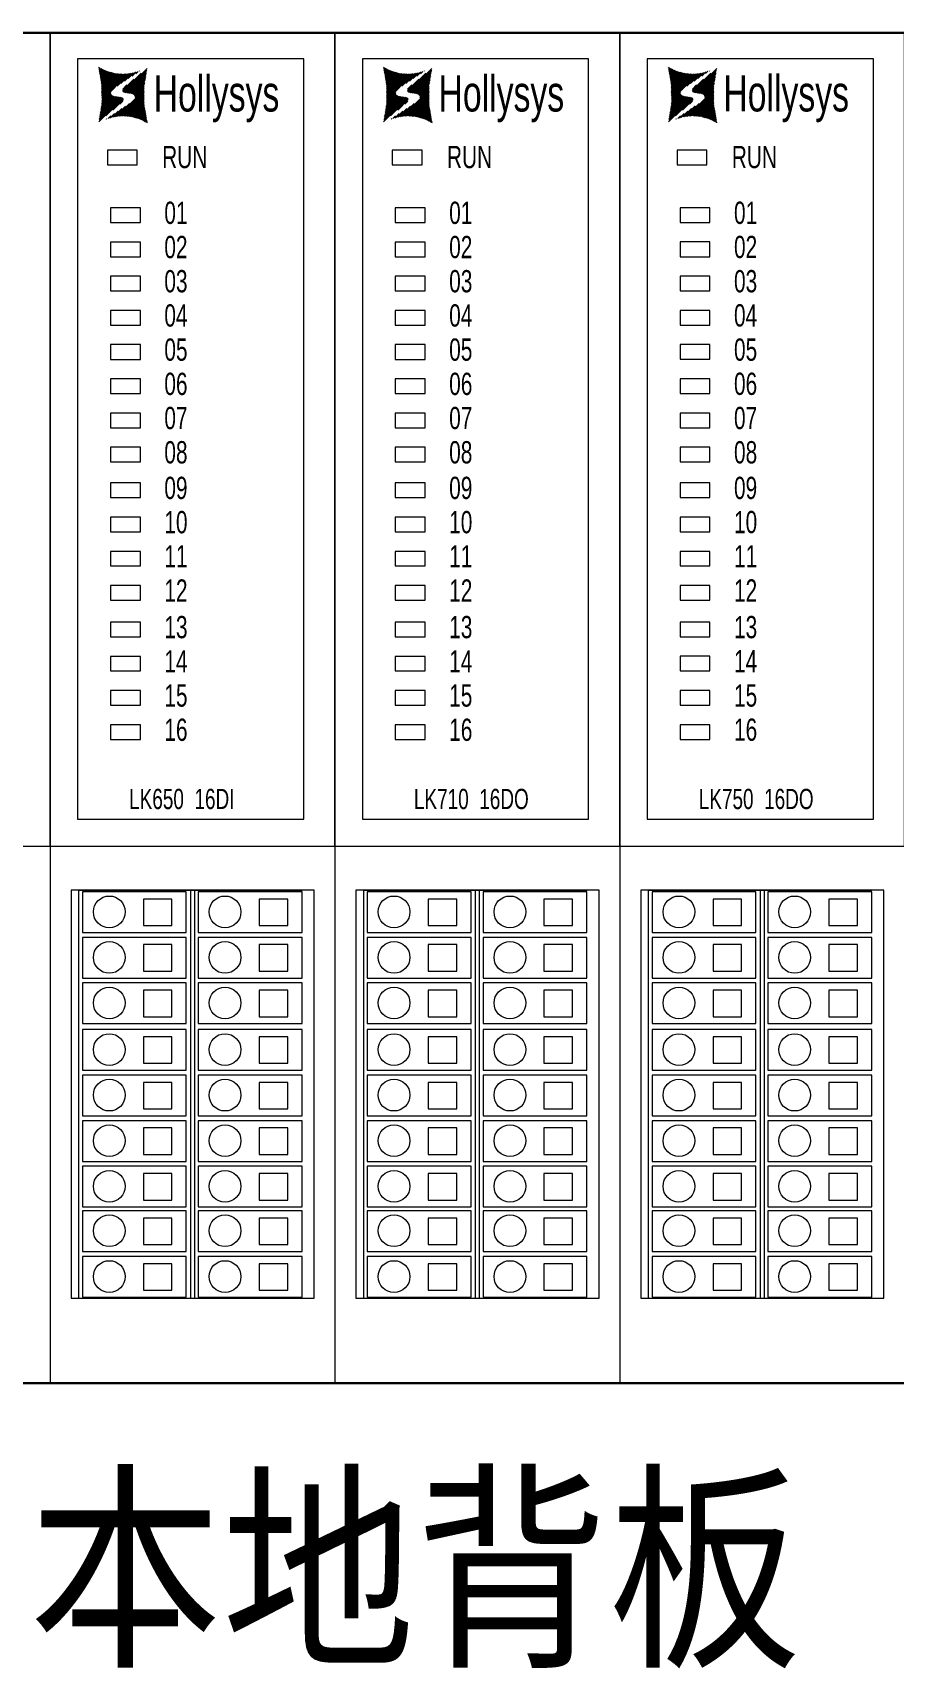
# Model space of a CAD drawing. Header units: millimetres. Extents: x 33157 to 59611, y -29750 to 1750.
# Drawn here: x 57521.3 to 57627.2, y 964.7 to 1165.8 of the extents above; entities that cross this region are included whole.
import ezdxf

# ---------------------------------------------------------------- set-up
doc = ezdxf.new("R2010")
doc.units = ezdxf.units.MM
doc.layers.get('0').update_dxf_attribs({"lineweight": 18})
doc.layers.add('细实线', color=7, linetype='Continuous', lineweight=20)
doc.styles.add('HZ', font='arial.ttf')
doc.styles.add('STYLE1', font='')
doc.styles.get('STYLE1').set_extended_font_data('宋体')

# ---------------------------------------------------------------- blocks, each defined once
blk = doc.blocks.new('*X21')
at = {"color": 0}
for p, q in [((53697.47, 1288.84), (53697.51, 1288.88)), ((53697.49, 1288.71), (53697.61, 1288.83)), ((53697.52, 1288.58), (53697.71, 1288.77)), ((53697.54, 1288.45), (53697.81, 1288.72)), ((53697.56, 1288.32), (53697.92, 1288.67)), ((53697.58, 1288.19), (53698.02, 1288.62)), ((53697.6, 1288.06), (53698.12, 1288.57)), ((53697.63, 1287.93), (53698.22, 1288.52)), ((53697.65, 1287.8), (53698.32, 1288.47)), ((53697.67, 1287.67), (53698.42, 1288.42)), ((53697.69, 1287.54), (53698.54, 1288.39)), ((53697.71, 1287.41), (53698.66, 1288.36)), ((53697.74, 1287.28), (53698.78, 1288.32)), ((53697.76, 1287.15), (53698.9, 1288.29)), ((53697.78, 1287.02), (53699.01, 1288.26)), ((53697.8, 1286.89), (53699.13, 1288.22)), ((53697.82, 1286.76), (53699.25, 1288.19)), ((53697.84, 1286.62), (53699.37, 1288.15)), ((53697.84, 1286.47), (53699.5, 1288.13)), ((53697.84, 1286.32), (53699.64, 1288.12)), ((53697.84, 1286.17), (53699.78, 1288.11)), ((53697.84, 1286.02), (53699.92, 1288.09)), ((53697.84, 1285.87), (53700.05, 1288.08)), ((53697.84, 1285.72), (53700.19, 1288.07)), ((53697.84, 1285.57), (53700.33, 1288.06)), ((53697.84, 1285.42), (53700.47, 1288.04)), ((53697.85, 1284.81), (53701.14, 1288.11)), ((53697.85, 1284.96), (53700.97, 1288.09)), ((53697.85, 1285.12), (53700.81, 1288.07)), ((53697.85, 1285.27), (53700.64, 1288.06)), ((53699.75, 1286.56), (53701.31, 1288.12)), ((53700.21, 1286.87), (53701.48, 1288.14)), ((53700.66, 1287.17), (53701.67, 1288.18)), ((53701.12, 1287.48), (53701.89, 1288.25)), ((53701.58, 1287.79), (53702.1, 1288.31)), ((53702.04, 1288.09), (53702.32, 1288.37)), ((53702.5, 1288.4), (53702.53, 1288.44)), ((53697.5, 1282.19), (53700.44, 1285.13)), ((53697.53, 1282.37), (53700.33, 1285.18)), ((53697.56, 1282.55), (53700.21, 1285.2)), ((53697.58, 1282.73), (53700.07, 1285.21)), ((53697.61, 1282.91), (53699.93, 1285.23)), ((53697.64, 1283.09), (53699.8, 1285.25)), ((53697.67, 1283.27), (53699.67, 1285.27)), ((53697.7, 1283.45), (53699.53, 1285.28)), ((53697.73, 1283.63), (53699.4, 1285.31)), ((53697.75, 1283.81), (53699.29, 1285.34)), ((53697.78, 1283.99), (53699.19, 1285.4)), ((53697.81, 1284.17), (53699.1, 1285.46)), ((53697.84, 1284.35), (53699.04, 1285.55)), ((53697.85, 1284.66), (53698.98, 1285.79)), ((53697.85, 1284.51), (53698.99, 1285.65)), ((53698.36, 1282.9), (53700.5, 1285.04)), ((53699.23, 1283.62), (53700.52, 1284.91)), ((53700.1, 1284.34), (53700.46, 1284.7))]:
    blk.add_line(p, q, dxfattribs=at)
blk = doc.blocks.new('*X22')
at = {"color": 0}
for p, q in [((53700.41, 1286.01), (53701.82, 1287.42)), ((53700.43, 1285.88), (53702.69, 1288.14)), ((53700.5, 1285.8), (53703.43, 1288.72)), ((53700.61, 1285.76), (53703.4, 1288.54)), ((53700.74, 1285.74), (53703.37, 1288.36)), ((53700.88, 1285.72), (53703.34, 1288.18)), ((53701.01, 1285.7), (53703.31, 1288)), ((53701.15, 1285.69), (53703.28, 1287.82)), ((53701.28, 1285.67), (53703.26, 1287.64)), ((53701.42, 1285.65), (53703.23, 1287.46)), ((53701.54, 1285.63), (53703.2, 1287.28)), ((53701.66, 1285.59), (53703.17, 1287.1)), ((53701.75, 1285.53), (53703.14, 1286.92)), ((53699.81, 1282.83), (53703.08, 1286.1)), ((53699.98, 1282.85), (53703.08, 1285.95)), ((53700.15, 1282.87), (53703.08, 1285.8)), ((53700.32, 1282.88), (53703.08, 1285.65)), ((53700.44, 1286.2), (53700.95, 1286.7)), ((53700.48, 1282.89), (53703.08, 1285.5)), ((53700.62, 1282.88), (53703.08, 1285.35)), ((53700.75, 1282.87), (53703.09, 1285.2)), ((53700.89, 1282.85), (53703.09, 1285.05)), ((53701.03, 1282.84), (53703.09, 1284.9)), ((53701.83, 1285.46), (53703.11, 1286.74)), ((53701.9, 1285.38), (53703.08, 1286.56)), ((53701.94, 1285.27), (53703.08, 1286.4)), ((53701.95, 1285.12), (53703.08, 1286.25)), ((53698.64, 1282.57), (53698.96, 1282.89)), ((53698.86, 1282.64), (53699.41, 1283.19)), ((53699.07, 1282.7), (53699.87, 1283.5)), ((53699.29, 1282.76), (53700.33, 1283.81)), ((53699.47, 1282.8), (53700.79, 1284.11)), ((53699.64, 1282.82), (53701.25, 1284.42)), ((53701.17, 1282.83), (53703.09, 1284.74)), ((53701.31, 1282.82), (53703.09, 1284.59)), ((53701.45, 1282.8), (53703.09, 1284.44)), ((53701.58, 1282.78), (53703.09, 1284.29)), ((53701.69, 1282.74), (53703.11, 1284.16)), ((53701.81, 1282.71), (53703.13, 1284.03)), ((53701.93, 1282.68), (53703.15, 1283.9)), ((53702.05, 1282.64), (53703.17, 1283.77)), ((53702.17, 1282.61), (53703.2, 1283.64)), ((53702.29, 1282.58), (53703.22, 1283.51)), ((53702.4, 1282.54), (53703.24, 1283.38)), ((53702.52, 1282.51), (53703.26, 1283.25)), ((53702.62, 1282.46), (53703.28, 1283.12)), ((53702.72, 1282.41), (53703.31, 1282.99)), ((53702.82, 1282.36), (53703.33, 1282.86)), ((53698.43, 1282.51), (53698.5, 1282.58)), ((53702.93, 1282.31), (53703.35, 1282.73)), ((53703.03, 1282.26), (53703.37, 1282.6)), ((53703.13, 1282.21), (53703.39, 1282.47)), ((53703.23, 1282.16), (53703.42, 1282.34)), ((53703.33, 1282.1), (53703.44, 1282.21)), ((53703.43, 1282.05), (53703.46, 1282.08))]:
    blk.add_line(p, q, dxfattribs=at)
blk = doc.blocks.new('LK610')
at = {"layer": '细实线'}
for points in [[(53691.51, 1293.13), (53691.51, 1193.13), (53726.51, 1193.13), (53726.51, 1293.13)], [(53694.88, 1289.9), (53694.88, 1196.45), (53722.68, 1196.45), (53722.68, 1289.9)], [(53698.55, 1278.7), (53698.55, 1276.9), (53702.23, 1276.9), (53702.23, 1278.7)], [(53698.92, 1271.6), (53698.92, 1269.8), (53702.6, 1269.8), (53702.6, 1271.6)], [(53698.92, 1267.39), (53698.92, 1265.59), (53702.6, 1265.59), (53702.6, 1267.39)], [(53698.92, 1263.19), (53698.92, 1261.39), (53702.6, 1261.39), (53702.6, 1263.19)], [(53698.92, 1258.98), (53698.92, 1257.18), (53702.6, 1257.18), (53702.6, 1258.98)], [(53698.92, 1254.78), (53698.92, 1252.97), (53702.6, 1252.97), (53702.6, 1254.78)], [(53698.92, 1250.57), (53698.92, 1248.77), (53702.6, 1248.77), (53702.6, 1250.57)], [(53698.92, 1246.37), (53698.92, 1244.56), (53702.6, 1244.56), (53702.6, 1246.37)], [(53698.92, 1242.16), (53698.92, 1240.36), (53702.6, 1240.36), (53702.6, 1242.16)], [(53698.92, 1237.78), (53698.92, 1235.98), (53702.6, 1235.98), (53702.6, 1237.78)], [(53698.92, 1233.57), (53698.92, 1231.77), (53702.6, 1231.77), (53702.6, 1233.57)], [(53698.92, 1229.37), (53698.92, 1227.57), (53702.6, 1227.57), (53702.6, 1229.37)], [(53698.92, 1225.16), (53698.92, 1223.36), (53702.6, 1223.36), (53702.6, 1225.16)], [(53698.92, 1220.67), (53698.92, 1218.87), (53702.6, 1218.87), (53702.6, 1220.67)], [(53698.92, 1216.46), (53698.92, 1214.66), (53702.6, 1214.66), (53702.6, 1216.46)], [(53698.92, 1212.26), (53698.92, 1210.46), (53702.6, 1210.46), (53702.6, 1212.26)], [(53698.92, 1208.05), (53698.92, 1206.25), (53702.6, 1206.25), (53702.6, 1208.05)]]:
    blk.add_lwpolyline(points, close=True, dxfattribs=at)
at = {"color": 0}
for name in ['*X21', '*X22']:
    blk.add_blockref(name, (0, 0), dxfattribs=at)
at = {"color": 7, "linetype": 'Continuous', "style": 'HZ', "width": 0.67}
for s, height, p in [('Hollysys', 4.432, (53704.24, 1283.44)), ('RUN', 2.737, (53705.28, 1276.48)), ('01', 2.737, (53705.55, 1269.62)), ('02', 2.737, (53705.55, 1265.41)), ('03', 2.737, (53705.55, 1261.21)), ('04', 2.737, (53705.55, 1257)), ('05', 2.737, (53705.55, 1252.8)), ('06', 2.737, (53705.55, 1248.59)), ('07', 2.737, (53705.55, 1244.39)), ('08', 2.737, (53705.55, 1240.18)), ('09', 2.737, (53705.55, 1235.8)), ('10', 2.737, (53705.55, 1231.59)), ('11', 2.737, (53705.55, 1227.39)), ('12', 2.737, (53705.55, 1223.18)), ('13', 2.737, (53705.55, 1218.69)), ('14', 2.737, (53705.55, 1214.48)), ('15', 2.737, (53705.55, 1210.28)), ('16', 2.737, (53705.55, 1206.07))]:
    blk.add_text(s, height=height, dxfattribs=at).set_placement(p)
at = {"color": 7, "linetype": 'Continuous', "insert": (53701.22, 1197.65), "char_height": 2.4883, "width": 18.851, "attachment_point": 7, "style": 'HZ'}
blk.add_mtext('{\\W0.67;LK610  16DI}', dxfattribs=at)
blk = doc.blocks.new('*X63')
at = {"color": 0}
for p, q in [((53844.97, 1288.84), (53845.01, 1288.88)), ((53844.99, 1288.71), (53845.11, 1288.83)), ((53845.02, 1288.58), (53845.21, 1288.77)), ((53845.04, 1288.45), (53845.31, 1288.72)), ((53845.06, 1288.32), (53845.42, 1288.67)), ((53845.08, 1288.19), (53845.52, 1288.62)), ((53845.1, 1288.06), (53845.62, 1288.57)), ((53845.13, 1287.93), (53845.72, 1288.52)), ((53845.15, 1287.8), (53845.82, 1288.47)), ((53845.17, 1287.67), (53845.92, 1288.42)), ((53845.19, 1287.54), (53846.04, 1288.39)), ((53845.21, 1287.41), (53846.16, 1288.36)), ((53845.24, 1287.28), (53846.28, 1288.32)), ((53845.26, 1287.15), (53846.4, 1288.29)), ((53845.28, 1287.02), (53846.51, 1288.26)), ((53845.3, 1286.89), (53846.63, 1288.22)), ((53845.32, 1286.76), (53846.75, 1288.19)), ((53845.34, 1286.62), (53846.87, 1288.15)), ((53845.34, 1286.47), (53847, 1288.13)), ((53845.34, 1286.32), (53847.14, 1288.12)), ((53845.34, 1286.17), (53847.28, 1288.11)), ((53845.34, 1286.02), (53847.42, 1288.09)), ((53845.34, 1285.87), (53847.55, 1288.08)), ((53845.34, 1285.72), (53847.69, 1288.07)), ((53845.34, 1285.57), (53847.83, 1288.06)), ((53845.34, 1285.42), (53847.97, 1288.04)), ((53845.35, 1284.81), (53848.64, 1288.11)), ((53845.35, 1284.96), (53848.47, 1288.09)), ((53845.35, 1285.12), (53848.31, 1288.07)), ((53845.35, 1285.27), (53848.14, 1288.06)), ((53847.25, 1286.56), (53848.81, 1288.12)), ((53847.71, 1286.87), (53848.98, 1288.14)), ((53848.16, 1287.17), (53849.17, 1288.18)), ((53848.62, 1287.48), (53849.39, 1288.25)), ((53849.08, 1287.79), (53849.6, 1288.31)), ((53849.54, 1288.09), (53849.82, 1288.37)), ((53850, 1288.4), (53850.03, 1288.44)), ((53845, 1282.19), (53847.94, 1285.13)), ((53845.03, 1282.37), (53847.83, 1285.18)), ((53845.06, 1282.55), (53847.71, 1285.2)), ((53845.08, 1282.73), (53847.57, 1285.21)), ((53845.11, 1282.91), (53847.43, 1285.23)), ((53845.14, 1283.09), (53847.3, 1285.25)), ((53845.17, 1283.27), (53847.17, 1285.27)), ((53845.2, 1283.45), (53847.03, 1285.28)), ((53845.23, 1283.63), (53846.9, 1285.31)), ((53845.25, 1283.81), (53846.79, 1285.34)), ((53845.28, 1283.99), (53846.69, 1285.4)), ((53845.31, 1284.17), (53846.6, 1285.46)), ((53845.34, 1284.35), (53846.54, 1285.55)), ((53845.35, 1284.66), (53846.48, 1285.79)), ((53845.35, 1284.51), (53846.49, 1285.65)), ((53845.86, 1282.9), (53848, 1285.04)), ((53846.73, 1283.62), (53848.02, 1284.91)), ((53847.6, 1284.34), (53847.96, 1284.7))]:
    blk.add_line(p, q, dxfattribs=at)
blk = doc.blocks.new('*X64')
at = {"color": 0}
for p, q in [((53847.91, 1286.01), (53849.32, 1287.42)), ((53847.93, 1285.88), (53850.19, 1288.14)), ((53848, 1285.8), (53850.93, 1288.72)), ((53848.11, 1285.76), (53850.9, 1288.54)), ((53848.24, 1285.74), (53850.87, 1288.36)), ((53848.38, 1285.72), (53850.84, 1288.18)), ((53848.51, 1285.7), (53850.81, 1288)), ((53848.65, 1285.69), (53850.78, 1287.82)), ((53848.78, 1285.67), (53850.76, 1287.64)), ((53848.92, 1285.65), (53850.73, 1287.46)), ((53849.04, 1285.63), (53850.7, 1287.28)), ((53849.16, 1285.59), (53850.67, 1287.1)), ((53849.25, 1285.53), (53850.64, 1286.92)), ((53847.31, 1282.83), (53850.58, 1286.1)), ((53847.48, 1282.85), (53850.58, 1285.95)), ((53847.65, 1282.87), (53850.58, 1285.8)), ((53847.82, 1282.88), (53850.58, 1285.65)), ((53847.94, 1286.2), (53848.45, 1286.7)), ((53847.98, 1282.89), (53850.58, 1285.5)), ((53848.12, 1282.88), (53850.58, 1285.35)), ((53848.25, 1282.87), (53850.59, 1285.2)), ((53848.39, 1282.85), (53850.59, 1285.05)), ((53848.53, 1282.84), (53850.59, 1284.9)), ((53849.33, 1285.46), (53850.61, 1286.74)), ((53849.4, 1285.38), (53850.58, 1286.56)), ((53849.44, 1285.27), (53850.58, 1286.4)), ((53849.45, 1285.12), (53850.58, 1286.25)), ((53846.14, 1282.57), (53846.46, 1282.89)), ((53846.36, 1282.64), (53846.91, 1283.19)), ((53846.57, 1282.7), (53847.37, 1283.5)), ((53846.79, 1282.76), (53847.83, 1283.81)), ((53846.97, 1282.8), (53848.29, 1284.11)), ((53847.14, 1282.82), (53848.75, 1284.42)), ((53848.67, 1282.83), (53850.59, 1284.74)), ((53848.81, 1282.82), (53850.59, 1284.59)), ((53848.95, 1282.8), (53850.59, 1284.44)), ((53849.08, 1282.78), (53850.59, 1284.29)), ((53849.19, 1282.74), (53850.61, 1284.16)), ((53849.31, 1282.71), (53850.63, 1284.03)), ((53849.43, 1282.68), (53850.65, 1283.9)), ((53849.55, 1282.64), (53850.67, 1283.77)), ((53849.67, 1282.61), (53850.7, 1283.64)), ((53849.79, 1282.58), (53850.72, 1283.51)), ((53849.9, 1282.54), (53850.74, 1283.38)), ((53850.02, 1282.51), (53850.76, 1283.25)), ((53850.12, 1282.46), (53850.78, 1283.12)), ((53850.22, 1282.41), (53850.81, 1282.99)), ((53850.32, 1282.36), (53850.83, 1282.86)), ((53845.93, 1282.51), (53846, 1282.58)), ((53850.43, 1282.31), (53850.85, 1282.73)), ((53850.53, 1282.26), (53850.87, 1282.6)), ((53850.63, 1282.21), (53850.89, 1282.47)), ((53850.73, 1282.16), (53850.92, 1282.34)), ((53850.83, 1282.1), (53850.94, 1282.21)), ((53850.93, 1282.05), (53850.96, 1282.08))]:
    blk.add_line(p, q, dxfattribs=at)
blk = doc.blocks.new('LK650')
at = {"layer": '细实线'}
for points in [[(53839.01, 1293.13), (53839.01, 1193.13), (53874.01, 1193.13), (53874.01, 1293.13)], [(53842.38, 1289.9), (53842.38, 1196.45), (53870.18, 1196.45), (53870.18, 1289.9)], [(53846.05, 1278.7), (53846.05, 1276.9), (53849.73, 1276.9), (53849.73, 1278.7)], [(53846.42, 1271.6), (53846.42, 1269.8), (53850.1, 1269.8), (53850.1, 1271.6)], [(53846.42, 1267.39), (53846.42, 1265.59), (53850.1, 1265.59), (53850.1, 1267.39)], [(53846.42, 1263.19), (53846.42, 1261.39), (53850.1, 1261.39), (53850.1, 1263.19)], [(53846.42, 1258.98), (53846.42, 1257.18), (53850.1, 1257.18), (53850.1, 1258.98)], [(53846.42, 1254.78), (53846.42, 1252.97), (53850.1, 1252.97), (53850.1, 1254.78)], [(53846.42, 1250.57), (53846.42, 1248.77), (53850.1, 1248.77), (53850.1, 1250.57)], [(53846.42, 1246.37), (53846.42, 1244.56), (53850.1, 1244.56), (53850.1, 1246.37)], [(53846.42, 1242.16), (53846.42, 1240.36), (53850.1, 1240.36), (53850.1, 1242.16)], [(53846.42, 1237.78), (53846.42, 1235.98), (53850.1, 1235.98), (53850.1, 1237.78)], [(53846.42, 1233.57), (53846.42, 1231.77), (53850.1, 1231.77), (53850.1, 1233.57)], [(53846.42, 1229.37), (53846.42, 1227.57), (53850.1, 1227.57), (53850.1, 1229.37)], [(53846.42, 1225.16), (53846.42, 1223.36), (53850.1, 1223.36), (53850.1, 1225.16)], [(53846.42, 1220.67), (53846.42, 1218.87), (53850.1, 1218.87), (53850.1, 1220.67)], [(53846.42, 1216.46), (53846.42, 1214.66), (53850.1, 1214.66), (53850.1, 1216.46)], [(53846.42, 1212.26), (53846.42, 1210.46), (53850.1, 1210.46), (53850.1, 1212.26)], [(53846.42, 1208.05), (53846.42, 1206.25), (53850.1, 1206.25), (53850.1, 1208.05)]]:
    blk.add_lwpolyline(points, close=True, dxfattribs=at)
at = {"color": 0}
for name in ['*X63', '*X64']:
    blk.add_blockref(name, (0, 0), dxfattribs=at)
at = {"color": 7, "linetype": 'Continuous', "style": 'HZ', "width": 0.67}
for s, height, p in [('Hollysys', 4.432, (53851.74, 1283.44)), ('RUN', 2.737, (53852.78, 1276.48)), ('01', 2.737, (53853.05, 1269.62)), ('02', 2.737, (53853.05, 1265.41)), ('03', 2.737, (53853.05, 1261.21)), ('04', 2.737, (53853.05, 1257)), ('05', 2.737, (53853.05, 1252.8)), ('06', 2.737, (53853.05, 1248.59)), ('07', 2.737, (53853.05, 1244.39)), ('08', 2.737, (53853.05, 1240.18)), ('09', 2.737, (53853.05, 1235.8)), ('10', 2.737, (53853.05, 1231.59)), ('11', 2.737, (53853.05, 1227.39)), ('12', 2.737, (53853.05, 1223.18)), ('13', 2.737, (53853.05, 1218.69)), ('14', 2.737, (53853.05, 1214.48)), ('15', 2.737, (53853.05, 1210.28)), ('16', 2.737, (53853.05, 1206.07))]:
    blk.add_text(s, height=height, dxfattribs=at).set_placement(p)
at = {"color": 7, "linetype": 'Continuous', "insert": (53848.72, 1197.65), "char_height": 2.4883, "width": 18.851, "attachment_point": 7, "style": 'HZ'}
blk.add_mtext('{\\W0.67;LK650  16DI}', dxfattribs=at)
blk = doc.blocks.new('*X24')
at = {"color": 0}
for p, q in [((53700.43, 1085.88), (53702.69, 1088.14)), ((53700.5, 1085.8), (53703.43, 1088.72)), ((53700.61, 1085.76), (53703.4, 1088.54)), ((53700.74, 1085.74), (53703.37, 1088.36)), ((53700.88, 1085.72), (53703.34, 1088.18)), ((53701.01, 1085.7), (53703.31, 1088)), ((53701.15, 1085.69), (53703.28, 1087.82)), ((53699.81, 1082.83), (53703.08, 1086.1)), ((53699.98, 1082.85), (53703.08, 1085.95)), ((53700.15, 1082.87), (53703.08, 1085.8)), ((53700.41, 1086.01), (53701.82, 1087.42)), ((53700.44, 1086.2), (53700.95, 1086.7)), ((53701.28, 1085.67), (53703.26, 1087.64)), ((53701.42, 1085.65), (53703.23, 1087.46)), ((53701.54, 1085.63), (53703.2, 1087.28)), ((53701.66, 1085.59), (53703.17, 1087.1)), ((53701.75, 1085.53), (53703.14, 1086.92)), ((53701.83, 1085.46), (53703.11, 1086.74)), ((53701.9, 1085.38), (53703.08, 1086.56)), ((53701.94, 1085.27), (53703.08, 1086.4)), ((53701.95, 1085.12), (53703.08, 1086.25)), ((53699.29, 1082.76), (53700.33, 1083.81)), ((53699.47, 1082.8), (53700.79, 1084.11)), ((53699.64, 1082.82), (53701.25, 1084.42)), ((53700.32, 1082.88), (53703.08, 1085.65)), ((53700.48, 1082.89), (53703.08, 1085.5)), ((53700.62, 1082.88), (53703.08, 1085.35)), ((53700.75, 1082.87), (53703.09, 1085.2)), ((53700.89, 1082.85), (53703.09, 1085.05)), ((53701.03, 1082.84), (53703.09, 1084.9)), ((53701.17, 1082.83), (53703.09, 1084.74)), ((53701.31, 1082.82), (53703.09, 1084.59)), ((53701.45, 1082.8), (53703.09, 1084.44)), ((53701.58, 1082.78), (53703.09, 1084.29)), ((53701.69, 1082.74), (53703.11, 1084.16)), ((53701.81, 1082.71), (53703.13, 1084.03)), ((53701.93, 1082.68), (53703.15, 1083.9)), ((53702.05, 1082.64), (53703.17, 1083.77)), ((53698.43, 1082.51), (53698.5, 1082.58)), ((53698.64, 1082.57), (53698.96, 1082.89)), ((53698.86, 1082.64), (53699.41, 1083.19)), ((53699.07, 1082.7), (53699.87, 1083.5)), ((53702.17, 1082.61), (53703.2, 1083.64)), ((53702.29, 1082.58), (53703.22, 1083.51)), ((53702.4, 1082.54), (53703.24, 1083.38)), ((53702.52, 1082.51), (53703.26, 1083.25)), ((53702.62, 1082.46), (53703.28, 1083.12)), ((53702.72, 1082.41), (53703.31, 1082.99)), ((53702.82, 1082.36), (53703.33, 1082.86)), ((53702.93, 1082.31), (53703.35, 1082.73)), ((53703.03, 1082.26), (53703.37, 1082.6)), ((53703.13, 1082.21), (53703.39, 1082.47)), ((53703.23, 1082.16), (53703.42, 1082.34)), ((53703.33, 1082.1), (53703.44, 1082.21)), ((53703.43, 1082.05), (53703.46, 1082.08))]:
    blk.add_line(p, q, dxfattribs=at)
blk = doc.blocks.new('*X25')
at = {"color": 0}
for p, q in [((53697.47, 1088.84), (53697.51, 1088.88)), ((53697.49, 1088.71), (53697.61, 1088.83)), ((53697.52, 1088.58), (53697.71, 1088.77)), ((53697.54, 1088.45), (53697.81, 1088.72)), ((53697.56, 1088.32), (53697.92, 1088.67)), ((53697.58, 1088.19), (53698.02, 1088.62)), ((53697.6, 1088.06), (53698.12, 1088.57)), ((53697.63, 1087.93), (53698.22, 1088.52)), ((53697.65, 1087.8), (53698.32, 1088.47)), ((53697.67, 1087.67), (53698.42, 1088.42)), ((53697.69, 1087.54), (53698.54, 1088.39)), ((53697.71, 1087.41), (53698.66, 1088.36)), ((53697.74, 1087.28), (53698.78, 1088.32)), ((53697.76, 1087.15), (53698.9, 1088.29)), ((53697.78, 1087.02), (53699.01, 1088.26)), ((53697.8, 1086.89), (53699.13, 1088.22)), ((53697.82, 1086.76), (53699.25, 1088.19)), ((53697.84, 1086.62), (53699.37, 1088.15)), ((53697.84, 1086.47), (53699.5, 1088.13)), ((53697.84, 1086.32), (53699.64, 1088.12)), ((53697.84, 1086.17), (53699.78, 1088.11)), ((53697.84, 1086.02), (53699.92, 1088.09)), ((53697.84, 1085.87), (53700.05, 1088.08)), ((53697.84, 1085.72), (53700.19, 1088.07)), ((53697.84, 1085.57), (53700.33, 1088.06)), ((53697.84, 1085.42), (53700.47, 1088.04)), ((53697.85, 1084.81), (53701.14, 1088.11)), ((53697.85, 1084.96), (53700.97, 1088.09)), ((53697.85, 1085.12), (53700.81, 1088.07)), ((53697.85, 1085.27), (53700.64, 1088.06)), ((53699.75, 1086.56), (53701.31, 1088.12)), ((53700.21, 1086.87), (53701.48, 1088.14)), ((53700.66, 1087.17), (53701.67, 1088.18)), ((53701.12, 1087.48), (53701.89, 1088.25)), ((53701.58, 1087.79), (53702.1, 1088.31)), ((53702.04, 1088.09), (53702.32, 1088.37)), ((53702.5, 1088.4), (53702.53, 1088.44)), ((53697.85, 1084.66), (53698.98, 1085.79)), ((53697.5, 1082.19), (53700.44, 1085.13)), ((53697.53, 1082.37), (53700.33, 1085.18)), ((53697.56, 1082.55), (53700.21, 1085.2)), ((53697.58, 1082.73), (53700.07, 1085.21)), ((53697.61, 1082.91), (53699.93, 1085.23)), ((53697.64, 1083.09), (53699.8, 1085.25)), ((53697.67, 1083.27), (53699.67, 1085.27)), ((53697.7, 1083.45), (53699.53, 1085.28)), ((53697.73, 1083.63), (53699.4, 1085.31)), ((53697.75, 1083.81), (53699.29, 1085.34)), ((53697.78, 1083.99), (53699.19, 1085.4)), ((53697.81, 1084.17), (53699.1, 1085.46)), ((53697.84, 1084.35), (53699.04, 1085.55)), ((53697.85, 1084.51), (53698.99, 1085.65)), ((53698.36, 1082.9), (53700.5, 1085.04)), ((53699.23, 1083.62), (53700.52, 1084.91)), ((53700.1, 1084.34), (53700.46, 1084.7))]:
    blk.add_line(p, q, dxfattribs=at)
blk = doc.blocks.new('lk710')
at = {"layer": '细实线'}
for points in [[(53691.51, 1093.13), (53691.51, 993.13), (53726.51, 993.13), (53726.51, 1093.13)], [(53694.88, 1089.9), (53694.88, 996.45), (53722.68, 996.45), (53722.68, 1089.9)], [(53698.55, 1078.7), (53698.55, 1076.9), (53702.23, 1076.9), (53702.23, 1078.7)], [(53698.92, 1071.6), (53698.92, 1069.8), (53702.6, 1069.8), (53702.6, 1071.6)], [(53698.92, 1067.39), (53698.92, 1065.59), (53702.6, 1065.59), (53702.6, 1067.39)], [(53698.92, 1063.19), (53698.92, 1061.39), (53702.6, 1061.39), (53702.6, 1063.19)], [(53698.92, 1058.98), (53698.92, 1057.18), (53702.6, 1057.18), (53702.6, 1058.98)], [(53698.92, 1054.78), (53698.92, 1052.97), (53702.6, 1052.97), (53702.6, 1054.78)], [(53698.92, 1050.57), (53698.92, 1048.77), (53702.6, 1048.77), (53702.6, 1050.57)], [(53698.92, 1046.37), (53698.92, 1044.56), (53702.6, 1044.56), (53702.6, 1046.37)], [(53698.92, 1042.16), (53698.92, 1040.36), (53702.6, 1040.36), (53702.6, 1042.16)], [(53698.92, 1037.78), (53698.92, 1035.98), (53702.6, 1035.98), (53702.6, 1037.78)], [(53698.92, 1033.57), (53698.92, 1031.77), (53702.6, 1031.77), (53702.6, 1033.57)], [(53698.92, 1029.37), (53698.92, 1027.57), (53702.6, 1027.57), (53702.6, 1029.37)], [(53698.92, 1025.16), (53698.92, 1023.36), (53702.6, 1023.36), (53702.6, 1025.16)], [(53698.92, 1020.67), (53698.92, 1018.87), (53702.6, 1018.87), (53702.6, 1020.67)], [(53698.92, 1016.46), (53698.92, 1014.66), (53702.6, 1014.66), (53702.6, 1016.46)], [(53698.92, 1012.26), (53698.92, 1010.46), (53702.6, 1010.46), (53702.6, 1012.26)], [(53698.92, 1008.05), (53698.92, 1006.25), (53702.6, 1006.25), (53702.6, 1008.05)]]:
    blk.add_lwpolyline(points, close=True, dxfattribs=at)
at = {"color": 0}
for name in ['*X25', '*X24']:
    blk.add_blockref(name, (0, 0), dxfattribs=at)
at = {"color": 7, "linetype": 'Continuous', "style": 'HZ', "width": 0.67}
for s, height, p in [('Hollysys', 4.432, (53704.24, 1083.44)), ('RUN', 2.737, (53705.28, 1076.48)), ('01', 2.737, (53705.55, 1069.62)), ('02', 2.737, (53705.55, 1065.41)), ('03', 2.737, (53705.55, 1061.21)), ('04', 2.737, (53705.55, 1057)), ('05', 2.737, (53705.55, 1052.8)), ('06', 2.737, (53705.55, 1048.59)), ('07', 2.737, (53705.55, 1044.39)), ('08', 2.737, (53705.55, 1040.18)), ('09', 2.737, (53705.55, 1035.8)), ('10', 2.737, (53705.55, 1031.59)), ('11', 2.737, (53705.55, 1027.39)), ('12', 2.737, (53705.55, 1023.18)), ('13', 2.737, (53705.55, 1018.69)), ('14', 2.737, (53705.55, 1014.48)), ('15', 2.737, (53705.55, 1010.28)), ('16', 2.737, (53705.55, 1006.07))]:
    blk.add_text(s, height=height, dxfattribs=at).set_placement(p)
at = {"color": 7, "linetype": 'Continuous', "insert": (53701.22, 997.65), "char_height": 2.4883, "width": 20.7552, "attachment_point": 7, "style": 'HZ'}
blk.add_mtext('{\\W0.67;LK710  16DO}', dxfattribs=at)
blk = doc.blocks.new('*X66')
at = {"color": 0}
for p, q in [((53995.41, 1086.61), (53996.82, 1088.02)), ((53995.43, 1086.48), (53997.69, 1088.74)), ((53995.5, 1086.4), (53998.43, 1089.33)), ((53995.61, 1086.36), (53998.4, 1089.15)), ((53995.74, 1086.34), (53998.37, 1088.97)), ((53995.88, 1086.32), (53998.34, 1088.79)), ((53996.01, 1086.31), (53998.31, 1088.61)), ((53996.15, 1086.29), (53998.28, 1088.43)), ((53996.28, 1086.27), (53998.26, 1088.25)), ((53996.42, 1086.26), (53998.23, 1088.07)), ((53996.54, 1086.23), (53998.2, 1087.89)), ((53994.81, 1083.44), (53998.08, 1086.71)), ((53994.98, 1083.45), (53998.08, 1086.56)), ((53995.15, 1083.47), (53998.08, 1086.4)), ((53995.32, 1083.49), (53998.08, 1086.25)), ((53995.44, 1086.8), (53995.95, 1087.3)), ((53995.48, 1083.5), (53998.08, 1086.1)), ((53995.62, 1083.48), (53998.08, 1085.95)), ((53995.75, 1083.47), (53998.09, 1085.8)), ((53996.66, 1086.19), (53998.17, 1087.71)), ((53996.75, 1086.14), (53998.14, 1087.53)), ((53996.83, 1086.07), (53998.11, 1087.35)), ((53996.9, 1085.98), (53998.08, 1087.17)), ((53996.94, 1085.87), (53998.08, 1087.01)), ((53996.95, 1085.72), (53998.08, 1086.86)), ((53993.86, 1083.24), (53994.41, 1083.8)), ((53994.07, 1083.3), (53994.87, 1084.1)), ((53994.29, 1083.37), (53995.33, 1084.41)), ((53994.47, 1083.4), (53995.79, 1084.72)), ((53994.64, 1083.42), (53996.25, 1085.02)), ((53995.89, 1083.46), (53998.09, 1085.65)), ((53996.03, 1083.45), (53998.09, 1085.5)), ((53996.17, 1083.43), (53998.09, 1085.35)), ((53996.31, 1083.42), (53998.09, 1085.2)), ((53996.45, 1083.41), (53998.09, 1085.05)), ((53996.58, 1083.38), (53998.09, 1084.9)), ((53996.69, 1083.35), (53998.11, 1084.76)), ((53996.81, 1083.31), (53998.13, 1084.63)), ((53996.93, 1083.28), (53998.15, 1084.5)), ((53997.05, 1083.25), (53998.17, 1084.37)), ((53997.17, 1083.21), (53998.2, 1084.24)), ((53997.29, 1083.18), (53998.22, 1084.11)), ((53997.4, 1083.15), (53998.24, 1083.98)), ((53997.52, 1083.11), (53998.26, 1083.85)), ((53993.43, 1083.11), (53993.5, 1083.18)), ((53993.64, 1083.18), (53993.96, 1083.49)), ((53997.62, 1083.06), (53998.28, 1083.72)), ((53997.72, 1083.01), (53998.31, 1083.59)), ((53997.82, 1082.96), (53998.33, 1083.46)), ((53997.93, 1082.91), (53998.35, 1083.33)), ((53998.03, 1082.86), (53998.37, 1083.21)), ((53998.13, 1082.81), (53998.39, 1083.08)), ((53998.23, 1082.76), (53998.42, 1082.95)), ((53998.33, 1082.71), (53998.44, 1082.82)), ((53998.43, 1082.66), (53998.46, 1082.69))]:
    blk.add_line(p, q, dxfattribs=at)
blk = doc.blocks.new('*X67')
at = {"color": 0}
for p, q in [((53992.47, 1089.44), (53992.51, 1089.48)), ((53992.49, 1089.31), (53992.61, 1089.43)), ((53992.52, 1089.18), (53992.71, 1089.38)), ((53992.54, 1089.05), (53992.81, 1089.33)), ((53992.56, 1088.92), (53992.92, 1089.28)), ((53992.58, 1088.79), (53993.02, 1089.23)), ((53992.6, 1088.66), (53993.12, 1089.18)), ((53992.63, 1088.53), (53993.22, 1089.13)), ((53992.65, 1088.4), (53993.32, 1089.08)), ((53992.67, 1088.27), (53993.42, 1089.03)), ((53992.69, 1088.14), (53993.54, 1088.99)), ((53992.71, 1088.01), (53993.66, 1088.96)), ((53992.74, 1087.88), (53993.78, 1088.93)), ((53992.76, 1087.75), (53993.9, 1088.89)), ((53992.78, 1087.62), (53994.01, 1088.86)), ((53992.8, 1087.49), (53994.13, 1088.83)), ((53992.82, 1087.36), (53994.25, 1088.79)), ((53992.84, 1087.23), (53994.37, 1088.76)), ((53992.84, 1087.08), (53994.5, 1088.74)), ((53992.84, 1086.93), (53994.64, 1088.72)), ((53992.84, 1086.78), (53994.78, 1088.71)), ((53992.84, 1086.62), (53994.92, 1088.7)), ((53992.84, 1086.47), (53995.05, 1088.69)), ((53992.84, 1086.32), (53995.19, 1088.67)), ((53992.84, 1086.17), (53995.33, 1088.66)), ((53992.84, 1086.02), (53995.47, 1088.65)), ((53992.85, 1085.42), (53996.14, 1088.71)), ((53992.85, 1085.57), (53995.97, 1088.69)), ((53992.85, 1085.72), (53995.81, 1088.68)), ((53992.85, 1085.87), (53995.64, 1088.66)), ((53994.75, 1087.17), (53996.31, 1088.73)), ((53995.21, 1087.47), (53996.48, 1088.74)), ((53995.66, 1087.78), (53996.67, 1088.79)), ((53996.12, 1088.09), (53996.89, 1088.85)), ((53996.58, 1088.39), (53997.1, 1088.91)), ((53997.04, 1088.7), (53997.32, 1088.98)), ((53997.5, 1089), (53997.53, 1089.04)), ((53992.53, 1082.97), (53995.33, 1085.78)), ((53992.56, 1083.15), (53995.21, 1085.8)), ((53992.58, 1083.33), (53995.07, 1085.82)), ((53992.61, 1083.51), (53994.93, 1085.83)), ((53992.64, 1083.69), (53994.8, 1085.85)), ((53992.67, 1083.87), (53994.67, 1085.87)), ((53992.7, 1084.05), (53994.53, 1085.89)), ((53992.73, 1084.23), (53994.4, 1085.91)), ((53992.75, 1084.41), (53994.29, 1085.95)), ((53992.78, 1084.59), (53994.19, 1086)), ((53992.81, 1084.77), (53994.1, 1086.07)), ((53992.84, 1084.95), (53994.04, 1086.15)), ((53992.85, 1085.27), (53993.98, 1086.4)), ((53992.85, 1085.12), (53993.99, 1086.26)), ((53992.5, 1082.79), (53995.44, 1085.73)), ((53993.36, 1083.51), (53995.5, 1085.65)), ((53994.23, 1084.22), (53995.52, 1085.51)), ((53995.1, 1084.94), (53995.46, 1085.3))]:
    blk.add_line(p, q, dxfattribs=at)
blk = doc.blocks.new('LK750')
at = {"layer": '细实线'}
for points in [[(53986.51, 1093.73), (53986.51, 993.73), (54021.51, 993.73), (54021.51, 1093.73)], [(53989.88, 1090.5), (53989.88, 997.06), (54017.68, 997.06), (54017.68, 1090.5)], [(53993.55, 1079.3), (53993.55, 1077.5), (53997.23, 1077.5), (53997.23, 1079.3)], [(53993.92, 1072.2), (53993.92, 1070.4), (53997.6, 1070.4), (53997.6, 1072.2)], [(53993.92, 1068), (53993.92, 1066.19), (53997.6, 1066.19), (53997.6, 1068)], [(53993.92, 1063.79), (53993.92, 1061.99), (53997.6, 1061.99), (53997.6, 1063.79)], [(53993.92, 1059.59), (53993.92, 1057.78), (53997.6, 1057.78), (53997.6, 1059.59)], [(53993.92, 1055.38), (53993.92, 1053.58), (53997.6, 1053.58), (53997.6, 1055.38)], [(53993.92, 1051.18), (53993.92, 1049.37), (53997.6, 1049.37), (53997.6, 1051.18)], [(53993.92, 1046.97), (53993.92, 1045.17), (53997.6, 1045.17), (53997.6, 1046.97)], [(53993.92, 1042.77), (53993.92, 1040.96), (53997.6, 1040.96), (53997.6, 1042.77)], [(53993.92, 1038.38), (53993.92, 1036.58), (53997.6, 1036.58), (53997.6, 1038.38)], [(53993.92, 1034.18), (53993.92, 1032.37), (53997.6, 1032.37), (53997.6, 1034.18)], [(53993.92, 1029.97), (53993.92, 1028.17), (53997.6, 1028.17), (53997.6, 1029.97)], [(53993.92, 1025.77), (53993.92, 1023.96), (53997.6, 1023.96), (53997.6, 1025.77)], [(53993.92, 1021.27), (53993.92, 1019.47), (53997.6, 1019.47), (53997.6, 1021.27)], [(53993.92, 1017.07), (53993.92, 1015.27), (53997.6, 1015.27), (53997.6, 1017.07)], [(53993.92, 1012.86), (53993.92, 1011.06), (53997.6, 1011.06), (53997.6, 1012.86)], [(53993.92, 1008.66), (53993.92, 1006.85), (53997.6, 1006.85), (53997.6, 1008.66)]]:
    blk.add_lwpolyline(points, close=True, dxfattribs=at)
at = {"color": 0}
for name in ['*X67', '*X66']:
    blk.add_blockref(name, (0, 0), dxfattribs=at)
at = {"color": 7, "linetype": 'Continuous', "style": 'HZ', "width": 0.67}
for s, height, p in [('Hollysys', 4.432, (53999.24, 1084.05)), ('RUN', 2.737, (54000.28, 1077.08)), ('01', 2.737, (54000.55, 1070.22)), ('02', 2.737, (54000.55, 1066.02)), ('03', 2.737, (54000.55, 1061.81)), ('04', 2.737, (54000.55, 1057.61)), ('05', 2.737, (54000.55, 1053.4)), ('06', 2.737, (54000.55, 1049.2)), ('07', 2.737, (54000.55, 1044.99)), ('08', 2.737, (54000.55, 1040.78)), ('09', 2.737, (54000.55, 1036.4)), ('10', 2.737, (54000.55, 1032.2)), ('11', 2.737, (54000.55, 1027.99)), ('12', 2.737, (54000.55, 1023.79)), ('13', 2.737, (54000.55, 1019.29)), ('14', 2.737, (54000.55, 1015.09)), ('15', 2.737, (54000.55, 1010.88)), ('16', 2.737, (54000.55, 1006.68))]:
    blk.add_text(s, height=height, dxfattribs=at).set_placement(p)
at = {"color": 7, "linetype": 'Continuous', "insert": (53996.22, 998.25), "char_height": 2.4883, "width": 20.7552, "attachment_point": 7, "style": 'HZ'}
blk.add_mtext('{\\W0.67;LK750  16DO}', dxfattribs=at)

msp = doc.modelspace()

# ---------------------------------------------------------------- linework, layer by layer
for p, q in [((57523.47, 1165.81), (57523.47, 999.81)), ((57558.47, 1165.81), (57558.47, 999.81)), ((57558.47, 1165.81), (57558.47, 999.81)), ((57593.47, 1165.81), (57593.47, 999.81)), ((57400.97, 1065.81), (57768.47, 1065.81)), ((57526.97, 1060.4), (57540.71, 1060.4)), ((57526.97, 1060.4), (57526.97, 1010.26)), ((57540.71, 1060.4), (57540.71, 1010.26)), ((57540.71, 1060.4), (57554.46, 1060.4)), ((57541.2, 1060.4), (57541.2, 1010.26)), ((57561.97, 1060.4), (57575.71, 1060.4)), ((57561.97, 1060.4), (57561.97, 1010.26)), ((57575.71, 1060.4), (57575.71, 1010.26)), ((57575.71, 1060.4), (57589.46, 1060.4)), ((57576.2, 1060.4), (57576.2, 1010.26)), ((57596.97, 1060.4), (57610.71, 1060.4)), ((57596.97, 1060.4), (57596.97, 1010.26)), ((57610.71, 1060.4), (57610.71, 1010.26)), ((57610.71, 1060.4), (57624.46, 1060.4)), ((57611.2, 1060.4), (57611.2, 1010.26))]:
    msp.add_line(p, q)
at = {"lineweight": 30}
msp.add_lwpolyline([(57768.47, 1165.81), (57400.97, 1165.81), (57400.97, 999.81), (57768.47, 999.81)], dxfattribs=at)
for points in [[(57526.06, 1060.4), (57526.06, 1010.26), (57555.94, 1010.26), (57555.94, 1060.4)], [(57527.45, 1060.19), (57527.45, 1055.19), (57540.2, 1055.19), (57540.2, 1060.19)], [(57541.68, 1060.19), (57541.68, 1055.19), (57554.43, 1055.19), (57554.43, 1060.19)], [(57561.06, 1060.4), (57561.06, 1010.26), (57590.94, 1010.26), (57590.94, 1060.4)], [(57562.45, 1060.19), (57562.45, 1055.19), (57575.2, 1055.19), (57575.2, 1060.19)], [(57576.68, 1060.19), (57576.68, 1055.19), (57589.43, 1055.19), (57589.43, 1060.19)], [(57596.06, 1060.4), (57596.06, 1010.26), (57625.94, 1010.26), (57625.94, 1060.4)], [(57597.45, 1060.19), (57597.45, 1055.19), (57610.2, 1055.19), (57610.2, 1060.19)], [(57611.68, 1060.19), (57611.68, 1055.19), (57624.43, 1055.19), (57624.43, 1060.19)], [(57534.93, 1059.3), (57534.93, 1056.04), (57538.44, 1056.04), (57538.44, 1059.3)], [(57549.16, 1059.3), (57549.16, 1056.04), (57552.67, 1056.04), (57552.67, 1059.3)], [(57569.93, 1059.3), (57569.93, 1056.04), (57573.44, 1056.04), (57573.44, 1059.3)], [(57584.16, 1059.3), (57584.16, 1056.04), (57587.67, 1056.04), (57587.67, 1059.3)], [(57604.93, 1059.3), (57604.93, 1056.04), (57608.44, 1056.04), (57608.44, 1059.3)], [(57619.16, 1059.3), (57619.16, 1056.04), (57622.67, 1056.04), (57622.67, 1059.3)], [(57527.45, 1054.59), (57527.45, 1049.59), (57540.2, 1049.59), (57540.2, 1054.59)], [(57534.93, 1053.7), (57534.93, 1050.44), (57538.44, 1050.44), (57538.44, 1053.7)], [(57541.68, 1054.59), (57541.68, 1049.59), (57554.43, 1049.59), (57554.43, 1054.59)], [(57549.16, 1053.7), (57549.16, 1050.44), (57552.67, 1050.44), (57552.67, 1053.7)], [(57562.45, 1054.59), (57562.45, 1049.59), (57575.2, 1049.59), (57575.2, 1054.59)], [(57569.93, 1053.7), (57569.93, 1050.44), (57573.44, 1050.44), (57573.44, 1053.7)], [(57576.68, 1054.59), (57576.68, 1049.59), (57589.43, 1049.59), (57589.43, 1054.59)], [(57584.16, 1053.7), (57584.16, 1050.44), (57587.67, 1050.44), (57587.67, 1053.7)], [(57597.45, 1054.59), (57597.45, 1049.59), (57610.2, 1049.59), (57610.2, 1054.59)], [(57604.93, 1053.7), (57604.93, 1050.44), (57608.44, 1050.44), (57608.44, 1053.7)], [(57611.68, 1054.59), (57611.68, 1049.59), (57624.43, 1049.59), (57624.43, 1054.59)], [(57619.16, 1053.7), (57619.16, 1050.44), (57622.67, 1050.44), (57622.67, 1053.7)], [(57527.45, 1048.99), (57527.45, 1043.99), (57540.2, 1043.99), (57540.2, 1048.99)], [(57534.93, 1048.1), (57534.93, 1044.84), (57538.44, 1044.84), (57538.44, 1048.1)], [(57541.68, 1048.99), (57541.68, 1043.99), (57554.43, 1043.99), (57554.43, 1048.99)], [(57549.16, 1048.1), (57549.16, 1044.84), (57552.67, 1044.84), (57552.67, 1048.1)], [(57562.45, 1048.99), (57562.45, 1043.99), (57575.2, 1043.99), (57575.2, 1048.99)], [(57569.93, 1048.1), (57569.93, 1044.84), (57573.44, 1044.84), (57573.44, 1048.1)], [(57576.68, 1048.99), (57576.68, 1043.99), (57589.43, 1043.99), (57589.43, 1048.99)], [(57584.16, 1048.1), (57584.16, 1044.84), (57587.67, 1044.84), (57587.67, 1048.1)], [(57597.45, 1048.99), (57597.45, 1043.99), (57610.2, 1043.99), (57610.2, 1048.99)], [(57604.93, 1048.1), (57604.93, 1044.84), (57608.44, 1044.84), (57608.44, 1048.1)], [(57611.68, 1048.99), (57611.68, 1043.99), (57624.43, 1043.99), (57624.43, 1048.99)], [(57619.16, 1048.1), (57619.16, 1044.84), (57622.67, 1044.84), (57622.67, 1048.1)], [(57527.45, 1043.26), (57527.45, 1038.26), (57540.2, 1038.26), (57540.2, 1043.26)], [(57534.93, 1042.37), (57534.93, 1039.11), (57538.44, 1039.11), (57538.44, 1042.37)], [(57541.68, 1043.26), (57541.68, 1038.26), (57554.43, 1038.26), (57554.43, 1043.26)], [(57549.16, 1042.37), (57549.16, 1039.11), (57552.67, 1039.11), (57552.67, 1042.37)], [(57562.45, 1043.26), (57562.45, 1038.26), (57575.2, 1038.26), (57575.2, 1043.26)], [(57569.93, 1042.37), (57569.93, 1039.11), (57573.44, 1039.11), (57573.44, 1042.37)], [(57576.68, 1043.26), (57576.68, 1038.26), (57589.43, 1038.26), (57589.43, 1043.26)], [(57584.16, 1042.37), (57584.16, 1039.11), (57587.67, 1039.11), (57587.67, 1042.37)], [(57597.45, 1043.26), (57597.45, 1038.26), (57610.2, 1038.26), (57610.2, 1043.26)], [(57604.93, 1042.37), (57604.93, 1039.11), (57608.44, 1039.11), (57608.44, 1042.37)], [(57611.68, 1043.26), (57611.68, 1038.26), (57624.43, 1038.26), (57624.43, 1043.26)], [(57619.16, 1042.37), (57619.16, 1039.11), (57622.67, 1039.11), (57622.67, 1042.37)], [(57527.45, 1037.66), (57527.45, 1032.66), (57540.2, 1032.66), (57540.2, 1037.66)], [(57541.68, 1037.66), (57541.68, 1032.66), (57554.43, 1032.66), (57554.43, 1037.66)], [(57562.45, 1037.66), (57562.45, 1032.66), (57575.2, 1032.66), (57575.2, 1037.66)], [(57576.68, 1037.66), (57576.68, 1032.66), (57589.43, 1032.66), (57589.43, 1037.66)], [(57597.45, 1037.66), (57597.45, 1032.66), (57610.2, 1032.66), (57610.2, 1037.66)], [(57611.68, 1037.66), (57611.68, 1032.66), (57624.43, 1032.66), (57624.43, 1037.66)], [(57534.93, 1036.77), (57534.93, 1033.51), (57538.44, 1033.51), (57538.44, 1036.77)], [(57549.16, 1036.77), (57549.16, 1033.51), (57552.67, 1033.51), (57552.67, 1036.77)], [(57569.93, 1036.77), (57569.93, 1033.51), (57573.44, 1033.51), (57573.44, 1036.77)], [(57584.16, 1036.77), (57584.16, 1033.51), (57587.67, 1033.51), (57587.67, 1036.77)], [(57604.93, 1036.77), (57604.93, 1033.51), (57608.44, 1033.51), (57608.44, 1036.77)], [(57619.16, 1036.77), (57619.16, 1033.51), (57622.67, 1033.51), (57622.67, 1036.77)], [(57527.45, 1032.06), (57527.45, 1027.06), (57540.2, 1027.06), (57540.2, 1032.06)], [(57541.68, 1032.06), (57541.68, 1027.06), (57554.43, 1027.06), (57554.43, 1032.06)], [(57562.45, 1032.06), (57562.45, 1027.06), (57575.2, 1027.06), (57575.2, 1032.06)], [(57576.68, 1032.06), (57576.68, 1027.06), (57589.43, 1027.06), (57589.43, 1032.06)], [(57597.45, 1032.06), (57597.45, 1027.06), (57610.2, 1027.06), (57610.2, 1032.06)], [(57611.68, 1032.06), (57611.68, 1027.06), (57624.43, 1027.06), (57624.43, 1032.06)], [(57534.93, 1031.17), (57534.93, 1027.91), (57538.44, 1027.91), (57538.44, 1031.17)], [(57549.16, 1031.17), (57549.16, 1027.91), (57552.67, 1027.91), (57552.67, 1031.17)], [(57569.93, 1031.17), (57569.93, 1027.91), (57573.44, 1027.91), (57573.44, 1031.17)], [(57584.16, 1031.17), (57584.16, 1027.91), (57587.67, 1027.91), (57587.67, 1031.17)], [(57604.93, 1031.17), (57604.93, 1027.91), (57608.44, 1027.91), (57608.44, 1031.17)], [(57619.16, 1031.17), (57619.16, 1027.91), (57622.67, 1027.91), (57622.67, 1031.17)], [(57527.45, 1026.45), (57527.45, 1021.45), (57540.2, 1021.45), (57540.2, 1026.45)], [(57534.93, 1025.55), (57534.93, 1022.3), (57538.44, 1022.3), (57538.44, 1025.55)], [(57541.68, 1026.45), (57541.68, 1021.45), (57554.43, 1021.45), (57554.43, 1026.45)], [(57549.16, 1025.55), (57549.16, 1022.3), (57552.67, 1022.3), (57552.67, 1025.55)], [(57562.45, 1026.45), (57562.45, 1021.45), (57575.2, 1021.45), (57575.2, 1026.45)], [(57569.93, 1025.55), (57569.93, 1022.3), (57573.44, 1022.3), (57573.44, 1025.55)], [(57576.68, 1026.45), (57576.68, 1021.45), (57589.43, 1021.45), (57589.43, 1026.45)], [(57584.16, 1025.55), (57584.16, 1022.3), (57587.67, 1022.3), (57587.67, 1025.55)], [(57597.45, 1026.45), (57597.45, 1021.45), (57610.2, 1021.45), (57610.2, 1026.45)], [(57604.93, 1025.55), (57604.93, 1022.3), (57608.44, 1022.3), (57608.44, 1025.55)], [(57611.68, 1026.45), (57611.68, 1021.45), (57624.43, 1021.45), (57624.43, 1026.45)], [(57619.16, 1025.55), (57619.16, 1022.3), (57622.67, 1022.3), (57622.67, 1025.55)], [(57527.45, 1020.99), (57527.45, 1015.99), (57540.2, 1015.99), (57540.2, 1020.99)], [(57534.93, 1020.09), (57534.93, 1016.83), (57538.44, 1016.83), (57538.44, 1020.09)], [(57541.68, 1020.99), (57541.68, 1015.99), (57554.43, 1015.99), (57554.43, 1020.99)], [(57549.16, 1020.09), (57549.16, 1016.83), (57552.67, 1016.83), (57552.67, 1020.09)], [(57562.45, 1020.99), (57562.45, 1015.99), (57575.2, 1015.99), (57575.2, 1020.99)], [(57569.93, 1020.09), (57569.93, 1016.83), (57573.44, 1016.83), (57573.44, 1020.09)], [(57576.68, 1020.99), (57576.68, 1015.99), (57589.43, 1015.99), (57589.43, 1020.99)], [(57584.16, 1020.09), (57584.16, 1016.83), (57587.67, 1016.83), (57587.67, 1020.09)], [(57597.45, 1020.99), (57597.45, 1015.99), (57610.2, 1015.99), (57610.2, 1020.99)], [(57604.93, 1020.09), (57604.93, 1016.83), (57608.44, 1016.83), (57608.44, 1020.09)], [(57611.68, 1020.99), (57611.68, 1015.99), (57624.43, 1015.99), (57624.43, 1020.99)], [(57619.16, 1020.09), (57619.16, 1016.83), (57622.67, 1016.83), (57622.67, 1020.09)], [(57527.45, 1015.36), (57527.45, 1010.36), (57540.2, 1010.36), (57540.2, 1015.36)], [(57534.93, 1014.46), (57534.93, 1011.21), (57538.44, 1011.21), (57538.44, 1014.46)], [(57541.68, 1015.36), (57541.68, 1010.36), (57554.43, 1010.36), (57554.43, 1015.36)], [(57549.16, 1014.46), (57549.16, 1011.21), (57552.67, 1011.21), (57552.67, 1014.46)], [(57562.45, 1015.36), (57562.45, 1010.36), (57575.2, 1010.36), (57575.2, 1015.36)], [(57569.93, 1014.46), (57569.93, 1011.21), (57573.44, 1011.21), (57573.44, 1014.46)], [(57576.68, 1015.36), (57576.68, 1010.36), (57589.43, 1010.36), (57589.43, 1015.36)], [(57584.16, 1014.46), (57584.16, 1011.21), (57587.67, 1011.21), (57587.67, 1014.46)], [(57597.45, 1015.36), (57597.45, 1010.36), (57610.2, 1010.36), (57610.2, 1015.36)], [(57604.93, 1014.46), (57604.93, 1011.21), (57608.44, 1011.21), (57608.44, 1014.46)], [(57611.68, 1015.36), (57611.68, 1010.36), (57624.43, 1010.36), (57624.43, 1015.36)], [(57619.16, 1014.46), (57619.16, 1011.21), (57622.67, 1011.21), (57622.67, 1014.46)]]:
    msp.add_lwpolyline(points, close=True)
for centre in [(57530.74, 1057.73), (57544.97, 1057.73), (57565.74, 1057.73), (57579.97, 1057.73), (57600.74, 1057.73), (57614.97, 1057.73), (57530.74, 1052.13), (57544.97, 1052.13), (57565.74, 1052.13), (57579.97, 1052.13), (57600.74, 1052.13), (57614.97, 1052.13), (57530.74, 1046.53), (57544.97, 1046.53), (57565.74, 1046.53), (57579.97, 1046.53), (57600.74, 1046.53), (57614.97, 1046.53), (57530.74, 1040.8), (57544.97, 1040.8), (57565.74, 1040.8), (57579.97, 1040.8), (57600.74, 1040.8), (57614.97, 1040.8), (57530.74, 1035.2), (57544.97, 1035.2), (57565.74, 1035.2), (57579.97, 1035.2), (57600.74, 1035.2), (57614.97, 1035.2), (57530.74, 1029.6), (57544.97, 1029.6), (57565.74, 1029.6), (57579.97, 1029.6), (57600.74, 1029.6), (57614.97, 1029.6), (57530.74, 1023.99), (57544.97, 1023.99), (57565.74, 1023.99), (57579.97, 1023.99), (57600.74, 1023.99), (57614.97, 1023.99), (57530.74, 1018.53), (57544.97, 1018.53), (57565.74, 1018.53), (57579.97, 1018.53), (57600.74, 1018.53), (57614.97, 1018.53), (57530.74, 1012.9), (57544.97, 1012.9), (57565.74, 1012.9), (57579.97, 1012.9), (57600.74, 1012.9), (57614.97, 1012.9)]:
    msp.add_circle(centre, 1.95)

# ---------------------------------------------------------------- block references
at = {"layer": '细实线'}
for name, p in [('LK610', (3796.96, -127.32)), ('LK650', (3684.46, -127.32)), ('lk710', (3866.96, 72.68)), ('LK750', (3606.96, 72.08))]:
    msp.add_blockref(name, p, dxfattribs=at)

# ---------------------------------------------------------------- texts
at = {"color": 0, "style": 'STYLE1', "width": 0.87}
msp.add_text('本地背板', height=20, dxfattribs=at).set_placement((57520.85, 966.98))

doc.saveas('drawing.dxf')
